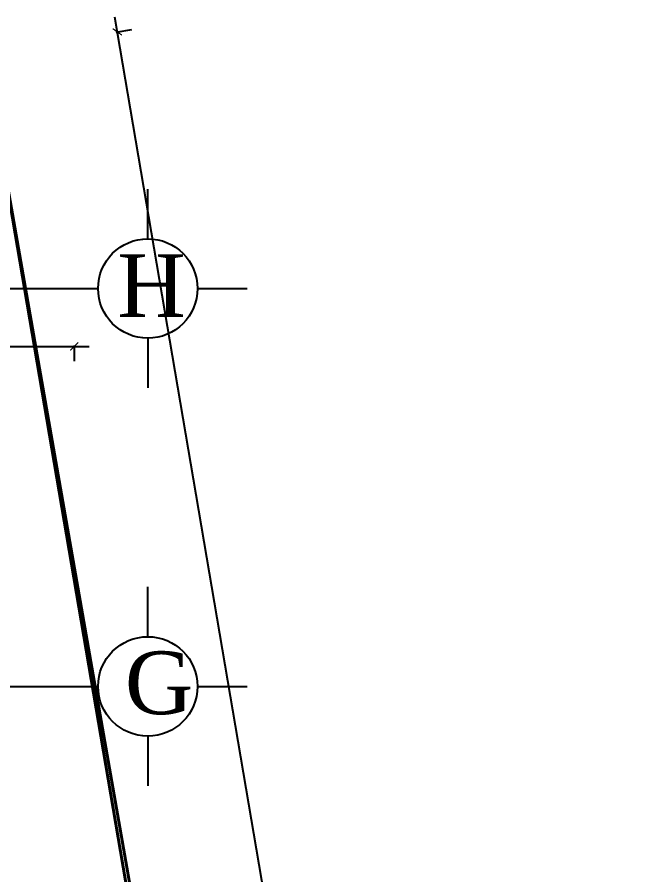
# Model space of a CAD drawing. Extents: x 250879 to 348495, y -51522 to -9360.
# Drawn here: x 300713 to 301350, y -41161 to -40299 of the extents above; entities that cross this region are included whole.
import ezdxf

# ---------------------------------------------------------------- set-up
doc = ezdxf.new("R2010")
doc.units = 0
doc.layers.get('0').update_dxf_attribs({"linetype": 'CONTINUOUS'})
doc.layers.get('DEFPOINTS').update_dxf_attribs({"color": 9, "linetype": 'CONTINUOUS'})
for name, color, linetype in [('AXIS', 1, 'CONTINUOUS'), ('TEXT', 3, 'CONTINUOUS'), ('WALL', 7, 'CONTINUOUS')]:
    doc.layers.add(name, color=color, linetype=linetype)
doc.styles.get("Standard").update_dxf_attribs({"font": 'sanss___.ttf', "height": 15})
doc.styles.add('style2', font='romantic.ttf', dxfattribs={"height": 50})
doc.dimstyles.new('STANDARD$0', dxfattribs={"dimscale": 0, "dimtxt": 12, "dimasz": 8, "dimexe": 15, "dimexo": 0.0625, "dimgap": 2, "dimtad": 1, "dimdec": 0, "dimzin": 0, "dimdsep": 46, "dimtxsty": 'Standard', "dimblk1": 'ARCHTICK', "dimblk2": 'ARCHTICK', "dimsah": 1, "dimcen": 0.09, "dimdle": 15, "dimclrd": 3, "dimclre": 3, "dimclrt": 3, "dimazin": 0, "dimtfac": 1, "dimtdec": 0, "dimtofl": 0, "dimtmove": 1, "dimatfit": 3, "dimldrblk": 'ARCHTICK', "dimfxl": 1.045499999999997, "dimfxlon": 1, "dimtolj": 1, "dimtzin": 0, "dimarcsym": 0})

# ---------------------------------------------------------------- blocks, each defined once
blk = doc.blocks.new('_ARCHTICK')
at = {"color": 0, "linetype": 'ByBlock', "const_width": 0.15}
blk.add_lwpolyline([(-0.5, -0.5), (0.5, 0.5)], dxfattribs=at)
blk = doc.blocks.new('*D21')
at = {"layer": 'DEFPOINTS', "color": 0, "linetype": 'Continuous', "transparency": 16777216}
for p in [(159766.8492707725, -32812.93171002994), (159633.418212931, -32835.69352747883), (160167.4562949472, -35966.25488845536)]:
    blk.add_point(p, dxfattribs=at)
at = {"layer": 'WALL', "color": 3, "linetype": 'Continuous', "lineweight": -2, "transparency": 16777216}
for p, q in [((160303.4097436105, -35958.27946828715), (159764.3268799508, -32798.14531274924)), ((159765.8186588821, -32813.10752067021), (159781.6356680532, -32810.40931920823)), ((160299.8567408983, -35943.66888164673), (160315.6737500695, -35940.97068018475))]:
    blk.add_line(p, q, dxfattribs=at)
at = {"layer": 'WALL', "color": 3, "linetype": 'Continuous', "lineweight": -2, "transparency": 16777216, "xscale": 8, "yscale": 8, "zscale": 8}
for p, rotation in [((159766.8492707725, -32812.93171002994), 99.68081920431923), ((160300.8873527888, -35943.49307100645), 279.6808192043192)]:
    blk.add_blockref('_ARCHTICK', p, dxfattribs=dict(at, rotation=rotation))
at = {"layer": 'WALL', "color": 3, "linetype": 'Continuous', "transparency": 16777216, "insert": (160043.4662859826, -34376.5750855294), "char_height": 15, "attachment_point": 5, "rotation": 279.6808192043193}
blk.add_mtext('\\A1;3176', dxfattribs=at)
blk = doc.blocks.new('*D1764')
at = {"layer": 'DEFPOINTS', "color": 0, "linetype": 'Continuous', "transparency": 16777216}
for p in [(300561.2283976681, -40571.99816644875), (300770.0663198241, -40571.99816644875), (300770.0663198241, -40630.25910549514)]:
    blk.add_point(p, dxfattribs=at)
at = {"layer": 'WALL', "color": 3, "linetype": 'Continuous', "lineweight": -2, "transparency": 16777216}
for p, q in [((300546.2283976681, -40630.25910549514), (300785.0663198241, -40630.25910549514)), ((300561.2283976681, -40629.21360549514), (300561.2283976681, -40645.25910549514)), ((300770.0663198241, -40629.21360549514), (300770.0663198241, -40645.25910549514))]:
    blk.add_line(p, q, dxfattribs=at)
at = {"layer": 'WALL', "color": 3, "linetype": 'Continuous', "lineweight": -2, "transparency": 16777216, "xscale": 8, "yscale": 8, "zscale": 8, "rotation": 180}
blk.add_blockref('_ARCHTICK', (300561.2283976681, -40630.25910549514), dxfattribs=at)
at = {"layer": 'WALL', "color": 3, "linetype": 'Continuous', "lineweight": -2, "transparency": 16777216, "xscale": 8, "yscale": 8, "zscale": 8}
blk.add_blockref('_ARCHTICK', (300770.0663198241, -40630.25910549514), dxfattribs=at)
at = {"layer": 'WALL', "color": 3, "linetype": 'Continuous', "transparency": 16777216, "insert": (300665.6473587462, -40620.53276804658), "char_height": 15, "attachment_point": 5}
blk.add_mtext('\\A1;209', dxfattribs=at)
blk = doc.blocks.new('site77')
at = {"layer": 'WALL', "linetype": 'Continuous'}
for points, const_width in [([(159633.4182129309, -32835.69352747884), (160181.5948755989, -35967.07394935451)], 2.999999999999999), ([(159633.4182129309, -32835.69352747884), (160167.4562949472, -35966.25488845535)], 3)]:
    blk.add_lwpolyline(points, dxfattribs=dict(at, const_width=const_width))
dim = blk.add_aligned_dim(p1=(160167.4562949472, -35966.25488845535), p2=(159633.4182129309, -32835.69352747884), distance=-135.3585886831965, dimstyle='STANDARD$0', override={"dimscale": 1}, dxfattribs=at)
dim.commit()
dim.dimension.update_dxf_attribs({"geometry": '*D21', "text_midpoint": (160043.4662859826, -34376.5750855294)})

msp = doc.modelspace()

# ---------------------------------------------------------------- linework, layer by layer
at = {"layer": 'AXIS'}
for p, q in [((300844.071412467, -40522.0552068405), (300844.071412467, -40472.0552068405)), ((298466.3576365581, -40571.99816644875), (300794.0714450032, -40571.99816644875)), ((300894.071412467, -40572.0552068405), (300944.071412467, -40572.0552068405)), ((300844.071412467, -40622.0552068405), (300844.071412467, -40672.0552068405)), ((300844.071412467, -40922.0552068405), (300844.071412467, -40872.0552068405)), ((298458.5469882389, -40971.99816644875), (300794.0714450032, -40971.99816644875)), ((300894.071412467, -40972.0552068405), (300944.071412467, -40972.0552068405)), ((300844.071412467, -41022.0552068405), (300844.071412467, -41072.0552068405))]:
    msp.add_line(p, q, dxfattribs=at)
for centre in [(300844.071412467, -40572.0552068405), (300844.071412467, -40972.0552068405)]:
    msp.add_circle(centre, 50, dxfattribs=at)

# ---------------------------------------------------------------- block references
at = {"layer": 'WALL', "linetype": 'Continuous'}
msp.add_blockref('site77', (141046.5317091848, -7501.140052703857), dxfattribs=at)

# ---------------------------------------------------------------- texts
at = {"layer": 'TEXT', "char_height": 63, "width": 240.4607, "attachment_point": 1, "style": 'style2'}
for s, insert in [('H', (300813.4240879699, -40537.65609429299)), ('G', (300820.9831866851, -40936.88346245162))]:
    msp.add_mtext(s, dxfattribs=dict(at, insert=insert))

# ---------------------------------------------------------------- dimensions: what is measured, and where the dimension line sits
at = {"layer": 'WALL', "linetype": 'Continuous'}
dim = msp.add_linear_dim(base=(300770.0663198241, -40630.25910549514), p1=(300561.2283976681, -40571.99816644875), p2=(300770.0663198241, -40571.99816644875), dimstyle='STANDARD$0', override={"dimscale": 1}, dxfattribs=at)
dim.commit()
dim.dimension.update_dxf_attribs({"geometry": '*D1764', "text_midpoint": (300665.6473587462, -40620.53276804658)})

doc.saveas('drawing.dxf')
